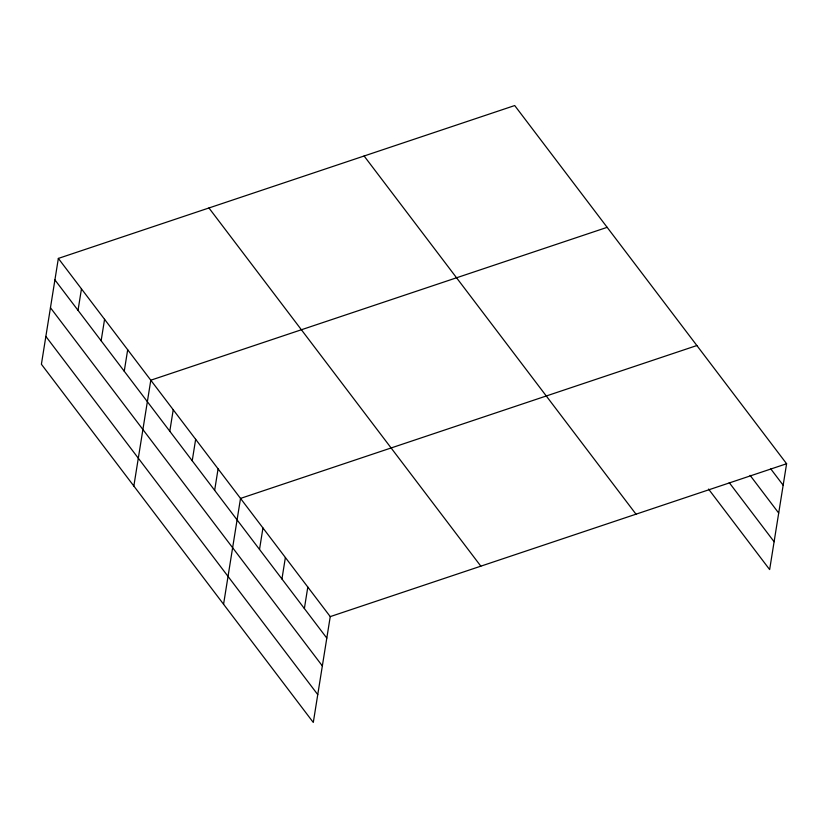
<?xml version="1.0" encoding="UTF-8"?>
<svg xmlns="http://www.w3.org/2000/svg" width="828" height="828" viewBox="0 0 828 828"><rect width="100%" height="100%" fill="white"/><g stroke="black" fill="none" stroke-linecap="round" stroke-linejoin="round"><path stroke-width="1.24" d="M58.353 258.419L41.4 364.258L313.294 722.451L330.248 616.612L58.353 258.419L514.705 105.549L786.6 463.742L769.647 569.581L708.54 489.079M78.029 310.334L81.465 288.868M101.13 340.784L104.576 319.308M124.241 371.234L127.688 349.758M133.846 486.046L150.799 380.207L607.152 227.338M169.792 431.233L173.228 409.756M192.22 460.782L195.656 439.306M214.649 490.331L218.085 468.855M223.57 604.243L240.524 498.415L696.876 345.535M259.516 549.44L262.952 527.964M281.944 578.989L285.381 557.513M304.373 608.539L307.809 587.062M330.248 616.612L786.6 463.742M770.785 468.917L783.164 485.218M750.085 475.355L778.703 513.06M729.24 482.641L774.108 541.74M364.113 155.995L636.007 514.188M208.946 207.973L480.84 566.166M54.917 279.895L326.801 638.088M50.456 307.737L322.351 665.929M45.861 336.416L317.755 694.609"/></g></svg>
